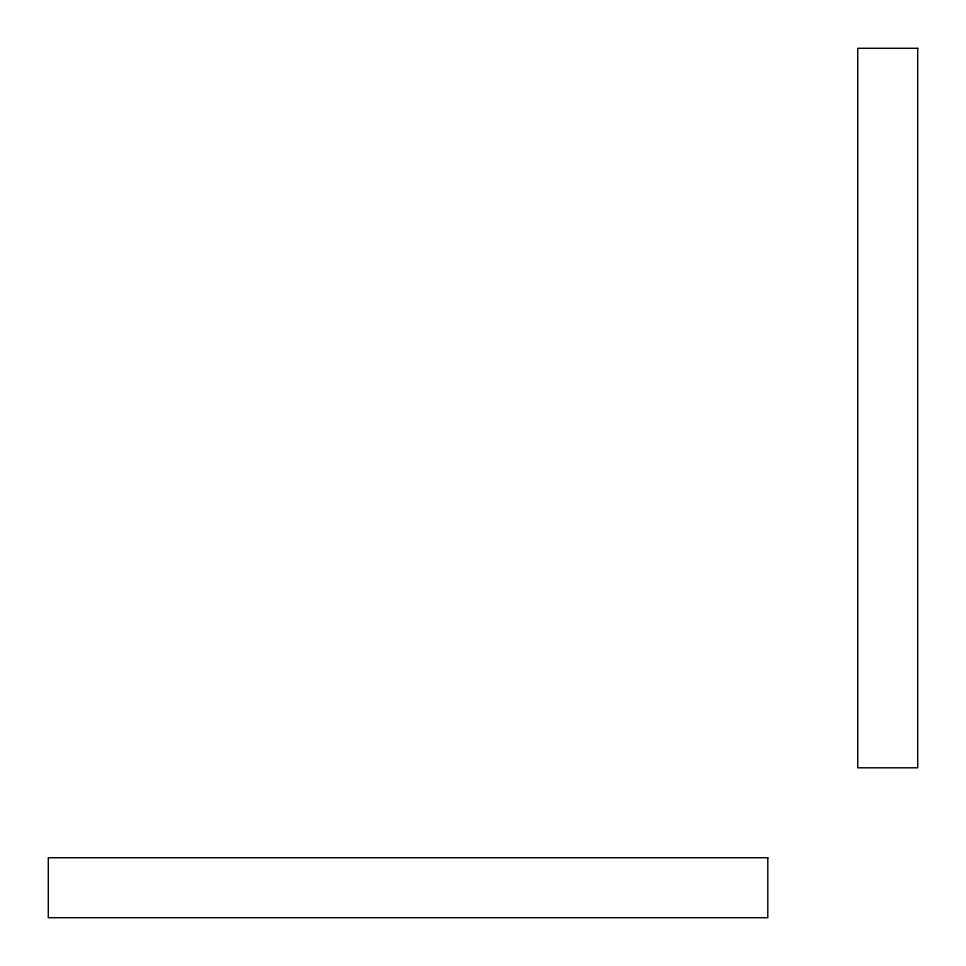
<?xml version="1.0" encoding="UTF-8"?>
<svg xmlns="http://www.w3.org/2000/svg" width="966" height="966" viewBox="0 0 966 966"><rect width="100%" height="100%" fill="white"/><g stroke="black" fill="none" stroke-linecap="round" stroke-linejoin="round"><path stroke-width="1.45" d="M917.7 48.3L857.736 48.3L857.736 767.801L917.7 767.801L917.7 48.3M767.801 857.736L48.3 857.736L48.3 917.7L767.801 917.7L767.801 857.736"/></g></svg>
